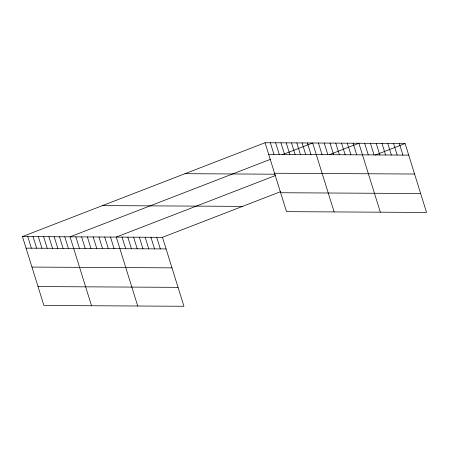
<?xml version="1.0" encoding="UTF-8"?>
<svg xmlns="http://www.w3.org/2000/svg" width="449" height="449" viewBox="0 0 449 449"><rect width="100%" height="100%" fill="white"/><g stroke="black" fill="none" stroke-linecap="round" stroke-linejoin="round"><path stroke-width="0.67" d="M22.45 236.556L162.476 237.341L183.944 306.269L43.918 305.488L22.45 236.556L265.056 142.731L405.082 143.512L426.55 212.444L286.524 211.659L265.056 142.731M270.725 159.215L70.061 236.825L91.529 305.752M282.163 154.793L312.661 142.995L334.135 211.928M275.591 175.464L116.269 237.083L137.736 306.01M329.645 154.557L358.869 143.253L380.342 212.186M162.476 237.341L280.558 191.672M375.218 155.062L405.082 143.512M268.665 154.333L408.691 155.113M274.558 173.247L414.584 174.032M184.994 173.69L274.962 174.195M280.631 192.739L420.657 193.525M102.507 205.591L242.533 206.377M26.064 248.157L166.091 248.937M31.958 267.076L171.984 267.857M38.025 286.569L178.051 287.349M399.307 143.478L402.916 155.079M393.526 143.45L397.141 155.045M387.751 143.416L391.365 155.017M381.976 143.383L385.59 154.984M376.2 143.349L379.815 154.95M370.425 143.321L374.039 154.916M364.65 143.287L368.259 154.888M353.094 143.22L356.708 154.821M347.318 143.192L350.933 154.787M341.543 143.158L345.158 154.759M335.768 143.124L339.382 154.725M329.993 143.091L333.607 154.692M324.217 143.063L327.826 154.658M318.436 143.029L322.051 154.63M307.374 142.967L310.989 154.568M302.082 142.939L305.696 154.535M296.795 142.905L300.409 154.507M291.502 142.877L295.116 154.478M286.215 142.849L289.824 154.45M280.922 142.816L284.537 154.417M275.635 142.788L279.244 154.389M270.343 142.76L273.957 154.361M156.701 237.308L160.315 248.909M150.926 237.274L154.535 248.875M145.15 237.24L148.759 248.841M139.37 237.212L142.984 248.808M133.594 237.179L137.209 248.78M127.819 237.145L131.434 248.746M122.044 237.111L125.658 248.712M110.493 237.05L114.102 248.651M104.718 237.016L108.327 248.617M98.937 236.982L102.552 248.583M93.162 236.954L96.776 248.55M87.387 236.92L91.001 248.522M81.611 236.887L85.226 248.488M75.836 236.853L79.451 248.454M64.768 236.791L68.383 248.392M59.481 236.763L63.09 248.364M54.189 236.735L57.803 248.336M48.902 236.707L52.511 248.303M43.609 236.674L47.224 248.275M38.322 236.645L41.931 248.246M33.03 236.617L36.644 248.218M27.743 236.584L31.351 248.185"/></g></svg>
